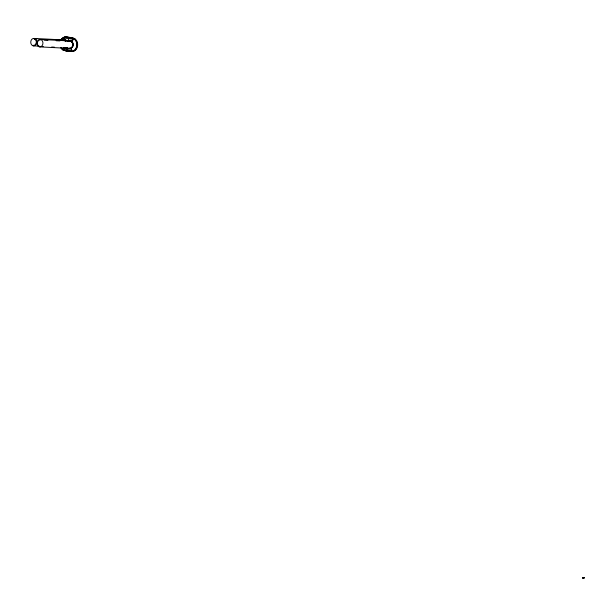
<?xml version="1.0" encoding="UTF-8"?>
<svg xmlns="http://www.w3.org/2000/svg" width="615" height="615" viewBox="0 0 615 615"><rect width="100%" height="100%" fill="white"/><g stroke="black" fill="none" stroke-linecap="round" stroke-linejoin="round"><path stroke-width="0.92" d="M67.258 47.524L67.25 47.885A7.849 4.743 -80.6 0 0 67.281 48.939L67.404 50A14.468 8.733 -80.6 0 0 67.581 50.999L68.28 51.222M62.446 48.923A6.765 5.381 -87.1 0 0 63.752 49.976L63.03 49.838A14.468 8.164 -60.7 0 1 63.068 48.908L63.191 47.732M66.697 40.951A3.913 2.86 -89.5 0 0 66.451 40.652L65.728 40.037A3.875 3.052 -71.3 0 0 64.736 39.798L64.583 39.791A3.775 3.029 86 0 0 64.16 39.837C62.692 35.87 68.396 37.061 71.694 37.761A44.203 35.155 -87.1 0 1 72.547 37.93L74.008 38.361A7.165 5.696 -87.1 0 1 74.569 38.63A6.765 5.381 -87.1 0 1 77.613 45.694A6.765 5.381 -87.1 0 1 73.001 51.499L68.45 51.137M583.497 577.977C585.826 578.169 581.406 577.178 582.935 577.869L584.242 577.785L582.52 577.777L583.42 577.662M582.651 577.547L583.689 577.992L583.135 577.762M583.996 577.731L582.536 577.769L583.812 578C583.743 577.708 583.958 577.769 583.781 577.754M583.205 577.662C582.044 577.6 584.903 578.238 583.189 577.877M583.543 577.923L583.143 577.762M67.942 41.643L68.15 40.575A7.849 4.736 -80.7 0 1 68.434 39.537L68.819 38.507A14.468 8.733 -80.6 0 1 69.234 37.53L70.002 37.469A0.938 0.561 -80.7 0 1 70.371 37.761L74.584 38.637A0.938 0.53 -60.7 0 1 74.822 39.521A5.827 4.636 -87.1 0 1 75.138 39.714M71.563 42.166L73.154 39.591A14.468 8.164 -60.7 0 1 73.785 38.699L73.954 38.591A6.773 5.389 -87.1 0 1 76.99 45.664A6.773 5.389 -87.1 0 1 72.37 51.475L70.202 51.376A42.689 33.956 -86.9 0 1 69.334 51.245M72.009 41.397C71.132 42.65 74.684 38.361 71.286 38.96A43.834 34.863 -87.1 0 0 70.464 38.791L64.391 38.153M69.095 41.451L69.81 41.036A3.905 3.144 -73.9 0 1 71.471 40.882L71.986 41.067A4.136 3.275 -87.6 0 0 71.471 40.89M69.449 41.22L70.763 40.821A3.921 3.129 -71 0 1 71.463 40.882M73.785 38.699A6.65 5.289 -87.1 0 1 76.767 45.641A6.65 5.289 -87.1 0 1 72.232 51.352L72.147 51.368A7.188 5.712 -86.5 0 1 71.648 51.429L70.494 51.406M73.293 51.36A0.938 0.553 78.9 0 1 73.001 51.499L70.179 51.376A43.734 34.786 -87.1 0 1 69.311 51.268M73.685 38.453L71.986 37.907A42.02 33.425 -87.1 0 0 71.117 37.723L67.512 37.269A43.711 34.771 -86.9 0 0 66.643 37.154L64.583 37.184A6.65 5.289 -87.2 0 0 60.785 40.375A6.773 5.389 -87.1 0 1 64.698 37.069L70.833 37.669M72.232 51.352L71.832 50.353L63.068 48.908M64.66 37.077L69.956 37.515M34.171 38.43A3.736 2.975 -87.1 0 1 36.039 44.411A3.736 2.975 -87.1 0 1 30.942 43.573A3.736 2.975 -87.1 0 1 34.171 38.43L63.883 39.952M36.9 39.037L34.117 38.899A3.275 2.606 -87.1 0 1 36.293 42.566A3.275 2.606 -87.1 0 1 33.318 45.379L35.178 45.479M46.187 39.514L48.969 39.652M58.256 40.129L61.039 40.275M40.421 39.46A3.736 2.975 -87.1 0 1 42.289 45.441A3.736 2.975 -87.1 0 1 37.192 44.603A3.736 2.975 -87.1 0 1 40.421 39.46L70.133 40.982M44.08 40.113L47.793 40.306M56.15 40.728L59.863 40.921M68.219 41.351L70.079 41.443A3.275 2.606 -87.1 0 0 69.449 41.436M72.616 45.172L73.1 45.156M33.264 45.848L38.837 46.133M43.288 46.602L39.575 46.409A3.275 2.606 -87.1 0 1 37.4 42.743A3.275 2.606 -87.1 0 1 40.367 39.929M51.637 47.024L54.428 47.171M63.706 47.647L67.427 47.832M39.514 46.871L69.226 48.393M69.779 51.368L70.072 51.414A41.997 33.402 -87.1 0 0 70.948 51.522L71.778 51.552A7.242 5.758 -87.1 0 0 72.37 51.475M69.134 51.352L69.426 51.391A43.919 34.932 -87.1 0 0 70.294 51.499M68.734 51.183L69.149 51.352L64.022 50.115M68.857 51.306L68.273 51.222M68.565 51.268L67.873 51.045M67.988 51.176L65.859 50.699A43.657 34.717 -87.1 0 1 64.998 50.53L64.429 50.376L64.998 50.522M66.82 50.976L68.326 51.145A0.938 0.561 -80.7 0 0 68.849 50.745M66.835 50.976L64.121 50.292M65.843 50.691L66.259 50.876M64.244 50.422L63.391 50.099A7.149 5.681 -87.3 0 1 63.122 49.953A6.773 5.389 -87.1 0 1 60.977 47.747M63.945 50.322L63.568 50.092A7.188 5.735 -85.8 0 1 63.107 49.884L63.03 49.838A6.65 5.289 -87.2 0 1 60.947 47.686M63.299 49.976L65.105 50.645A43.911 34.917 -87.2 0 0 65.966 50.822M63.66 50.215L63.03 49.838M73.954 38.591L71.824 38.015A43.719 34.778 -86.9 0 0 70.963 37.83M66.612 40.751L66.205 40.344A3.89 3.067 -71.4 0 0 64.883 39.814A3.921 3.121 -84.7 0 0 64.16 39.837M71.832 50.353L71.071 48.062L71.24 48.623A3.775 2.967 -80.4 0 1 70.817 48.67L70.663 48.67A3.875 3.021 77.3 0 1 69.649 48.408L69.295 48.231A3.736 2.975 -87.1 0 0 73.208 44.303A3.736 2.975 -87.1 0 0 68.795 41.497M70.195 41.497A3.275 2.606 -87.1 0 1 71.033 41.505M71.624 41.735A3.275 2.606 -87.1 0 1 72.163 42.135M72.316 42.304A3.275 2.606 -87.1 0 1 72.601 42.681M72.824 43.119A3.275 2.606 -87.1 0 1 72.831 46.187M72.724 46.417A3.275 2.606 -87.1 0 1 70.986 47.932M68.05 41.605A3.736 2.975 -87.1 0 1 72.639 44.219A3.736 2.975 -87.1 0 1 68.58 48.193M61.946 40.459A3.736 2.975 -87.1 0 1 65.621 41.059M64.429 40.613A3.275 2.606 -87.1 0 1 64.975 40.982M61.808 48.078A6.765 5.381 -87.1 0 1 61.615 47.77M62.276 39.076A6.765 5.381 -87.1 0 1 62.507 38.799M62.753 38.545A6.765 5.381 -87.1 0 1 63.007 38.299M63.545 37.876A6.765 5.381 -87.1 0 1 64.414 37.4M65.021 37.184A6.765 5.381 -87.1 0 1 65.328 37.115A0.938 0.553 78.9 0 1 65.544 37.192M71.24 48.623A3.921 3.113 -89.5 0 1 70.517 48.654A3.89 3.029 76.9 0 1 69.464 48.278M68.918 41.489A3.913 3.344 85.3 0 1 69.433 41.151M65.851 50.653A42.673 33.948 -86.9 0 1 64.99 50.461M76.022 40.505A5.827 4.636 -87.1 0 1 76.283 40.828M76.529 41.19A5.827 4.636 -87.1 0 1 76.752 41.582M77.183 42.643A5.827 4.636 -87.1 0 1 77.459 44.019M77.475 45.164A5.827 4.636 -87.1 0 1 77.213 46.694M76.814 47.762A5.827 4.636 -87.1 0 1 76.598 48.17M76.099 48.916A5.827 4.636 -87.1 0 1 75.953 49.085M75.499 49.546A5.827 4.636 -87.1 0 1 75.345 49.684M62.853 40.267A3.736 2.975 -87.1 0 1 66.074 40.951M64.883 40.505A3.275 2.606 -87.1 0 1 65.674 40.898"/></g></svg>
